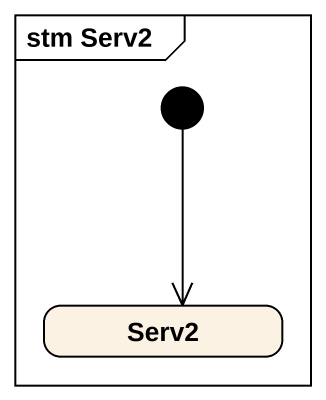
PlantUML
@startuml
mainframe stm Serv2
hide empty description
state Serv2
[*] --> Serv2
@enduml
